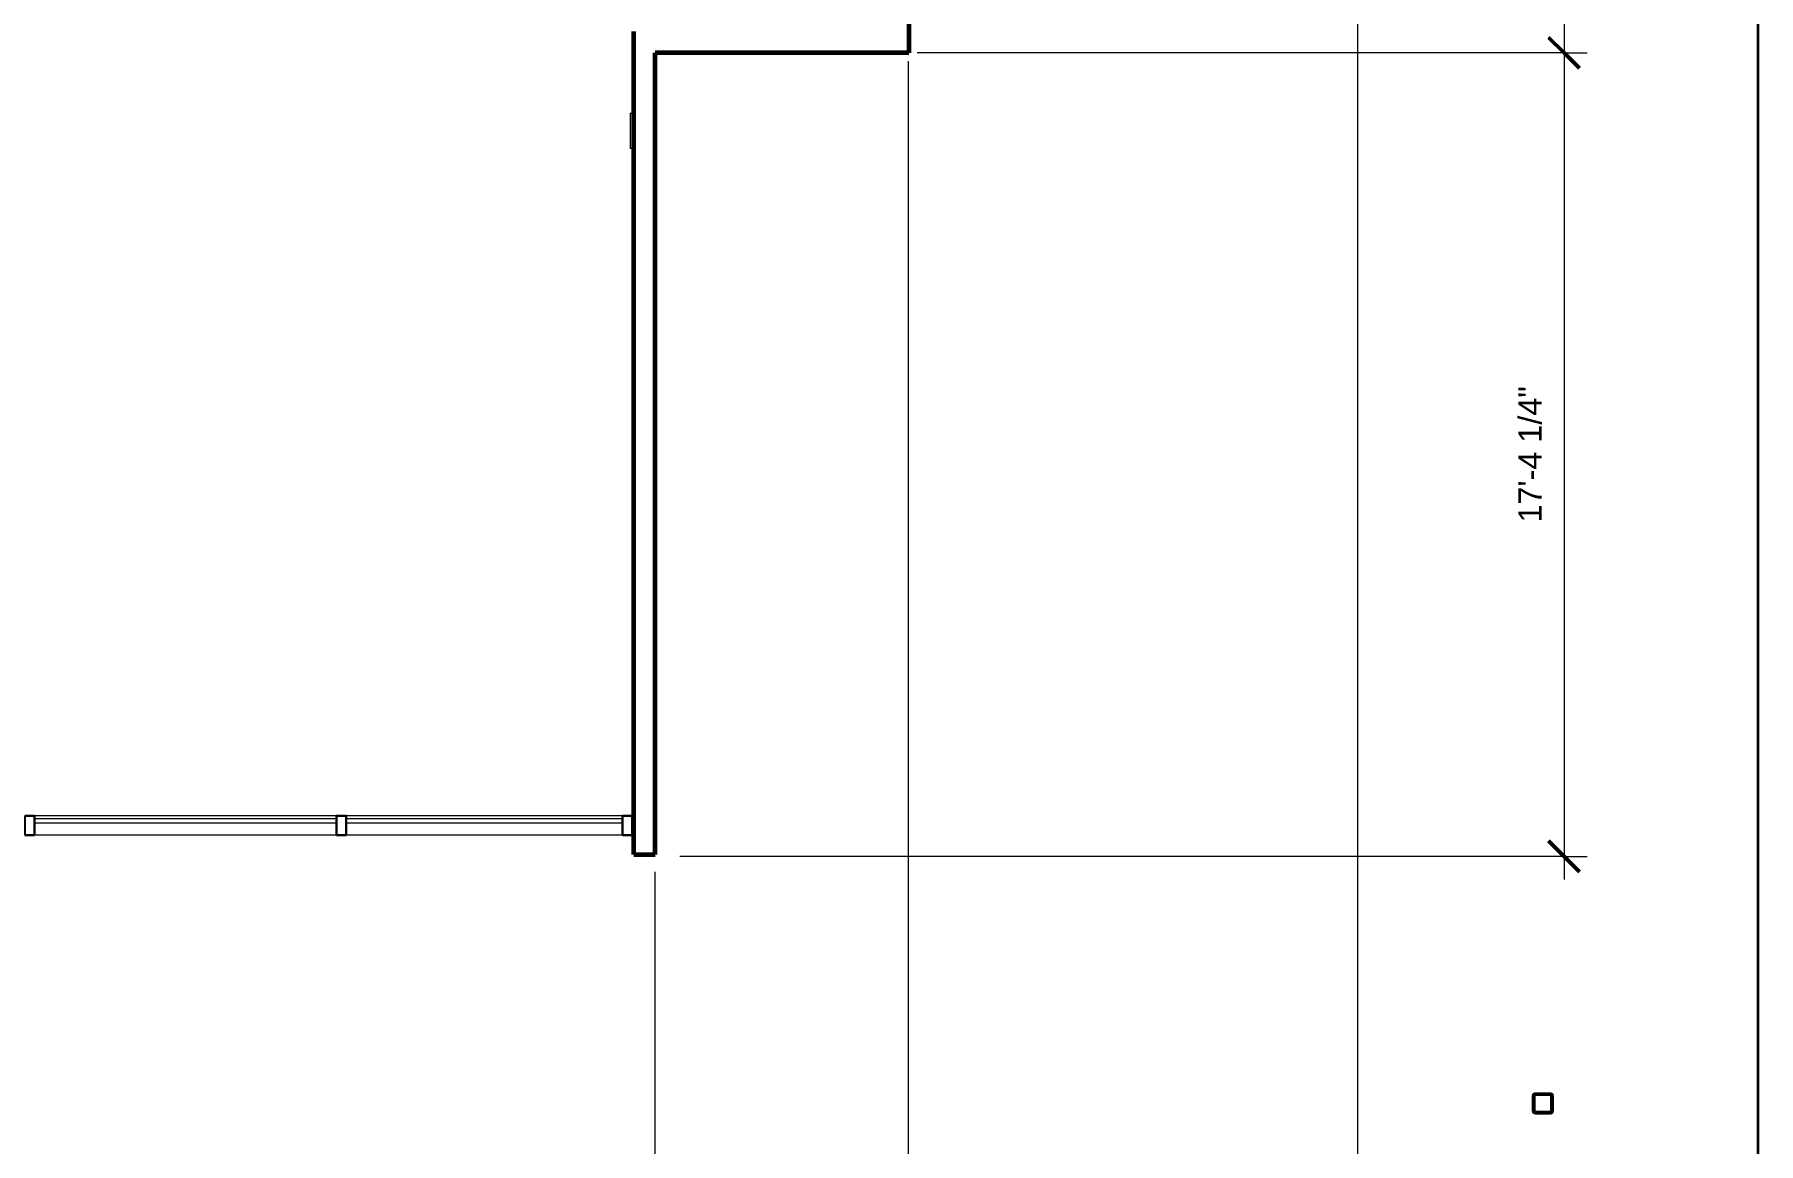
# Model space of a CAD drawing. Header units: inches. Extents: x -10318 to -7858, y -1627 to -453.
# Drawn here: x -9654.6 to -9208.1, y -1339.5 to -1052.2 of the extents above; entities that cross this region are included whole.
import ezdxf

# ---------------------------------------------------------------- set-up
doc = ezdxf.new("R2010")
doc.units = ezdxf.units.IN
doc.header["$MEASUREMENT"] = 0
for name, color, linetype, lineweight in [('A-ANNO-DIMS', 211, 'Continuous', 9), ('A-ANNO-DIMS-64', 211, 'Continuous', 9), ('A-DETL-MBND', 5, 'Continuous', 9), ('A-GLAZ-CURT', 52, 'Continuous', 9), ('A-GLAZ-CWMG', 51, 'Continuous', 9), ('A-WALL', 113, 'Continuous', 18), ('S-COLS', 52, 'Continuous', 9)]:
    doc.layers.add(name, color=color, linetype=linetype, lineweight=lineweight)
doc.styles.add('Arial', font='arial.ttf', dxfattribs={"height": 6})
doc.dimstyles.new('Linear_-_3_32__Arial', dxfattribs={"dimscale": 12, "dimtxt": 6.121556, "dimasz": 0.666667, "dimexe": 0.5, "dimexo": 0.333333, "dimgap": 0.333333, "dimtad": 1, "dimdec": 3, "dimrnd": 0.125, "dimzin": 3, "dimdsep": 46, "dimlunit": 4, "dimtxsty": 'Arial', "dimblk1": 'OBLIQUE', "dimblk2": 'OBLIQUE', "dimsah": 1, "dimcen": 0.09, "dimdle": 0.5, "dimazin": 0, "dimtfac": 1, "dimtdec": 4, "dimtix": 1, "dimtmove": 0, "dimatfit": 3, "dimfxl": 1, "dimtvp": 1, "dimtfill": 1, "dimfrac": 2, "dimtolj": 1, "dimtzin": 0, "dimarcsym": 2})

# ---------------------------------------------------------------- blocks, each defined once
blk = doc.blocks.new('System Panel - Glazed-7422252-3 Upper Dim')
at = {"layer": 'A-GLAZ-CURT', "lineweight": 18}
for p, q in [((39.12, 1.75), (-39.12, 1.75)), ((-39.12, 1.75), (-39.12, 0.75)), ((-39.12, 0.75), (39.12, 0.75)), ((39.12, 0.75), (39.12, 1.75))]:
    blk.add_line(p, q, dxfattribs=at)
blk = doc.blocks.new('Rectangular Mullion - 2_5_ x 5_ rectangular-7422250-3 Upper Dim')
at = {"layer": 'A-DETL-MBND'}
for p, q in [((-9576.38, -1254.66), (-9654.63, -1254.66)), ((-9576.38, -1259.66), (-9654.63, -1259.66))]:
    blk.add_line(p, q, dxfattribs=at)
blk = doc.blocks.new('Rectangular Mullion - 2_5_ x 5_ rectangular-7388211-3 Upper Dim')
at = {"layer": 'A-GLAZ-CWMG', "lineweight": 30}
for p, q in [((-1.25, 2.5), (1.25, 2.5)), ((-1.25, -2.5), (-1.25, 2.5)), ((1.25, 2.5), (1.25, -2.5)), ((1.25, -2.5), (-1.25, -2.5))]:
    blk.add_line(p, q, dxfattribs=at)
blk = doc.blocks.new('Rectangular Mullion - 2_5_ x 5_ rectangular-7388223-3 Upper Dim')
at = {"layer": 'A-GLAZ-CWMG', "lineweight": 30}
for p, q in [((-2.5, 2.5), (0, 2.5)), ((-2.5, -2.5), (-2.5, 2.5)), ((0, 2.5), (0, -2.5)), ((0, -2.5), (-2.5, -2.5))]:
    blk.add_line(p, q, dxfattribs=at)
blk = doc.blocks.new('Echo Hub - Google 10_ Nest-7145230-3 Upper Dim')
at = {"layer": 'A-DETL-MBND'}
for p, q in [((-4.59, 4.19), (-4.59, 4.69)), ((4.51, 4.69), (-4.59, 4.69)), ((4.51, 4.69), (4.51, 4.19)), ((-4.59, 4.19), (4.51, 4.19))]:
    blk.add_line(p, q, dxfattribs=at)
blk = doc.blocks.new('HSS-Hollow Structural Section-Column - HSS5X5X1_4-7615501-3 Upper Dim')
at = {"layer": 'S-COLS'}
h = blk.add_hatch(dxfattribs=at)
h.set_pattern_fill('FP_12', color=256, style=0, pattern_type=2)
h.set_pattern_definition([(45, (8712.086, 1319.74), (-6.335677, 6.335677), []), (45, (8712.086, 1329.34), (-6.335677, 6.335677), [])])
h.paths.add_polyline_path([(2.03, -2.5), (2.36, -2.36), (2.5, -2.03), (2.5, 2.03), (2.36, 2.36), (2.03, 2.5), (-2.03, 2.5), (-2.36, 2.36), (-2.5, 2.03), (-2.5, -2.03), (-2.36, -2.36), (-2.03, -2.5)])
h.paths.add_polyline_path([(2.03, -2.27), (-2.03, -2.27), (-2.2, -2.2), (-2.27, -2.03), (-2.27, 2.03), (-2.2, 2.2), (-2.03, 2.27), (2.03, 2.27), (2.2, 2.2), (2.27, 2.03), (2.27, -2.03), (2.2, -2.2)])
at = {"layer": 'S-COLS', "lineweight": 40}
for p, q in [((-2.5, 2.03), (-2.5, -2.03)), ((-2.27, -2.03), (-2.27, 2.03)), ((2.03, 2.5), (-2.03, 2.5)), ((-2.03, 2.27), (2.03, 2.27)), ((2.27, 2.03), (2.27, -2.03)), ((2.5, -2.03), (2.5, 2.03)), ((2.03, -2.27), (-2.03, -2.27)), ((-2.03, -2.5), (2.03, -2.5))]:
    blk.add_line(p, q, dxfattribs=at)
for centre, radius, start, end in [((-2.03, 2.03), 0.466, 90, 180), ((-2.03, 2.03), 0.233, 90, 180), ((2.03, 2.03), 0.466, 360, 90), ((2.03, 2.03), 0.233, 0, 90), ((-2.03, -2.03), 0.466, 180, 270), ((-2.03, -2.03), 0.233, 180, 270), ((2.03, -2.03), 0.466, 270, 360), ((2.03, -2.03), 0.233, 270, 360)]:
    blk.add_arc(centre, radius, start, end, dxfattribs=at)
blk = doc.blocks.new('System Panel - Glazed-7631239-3 Upper Dim')
at = {"layer": 'A-GLAZ-CURT', "lineweight": 18}
for p, q in [((35.76, 1.75), (-35.76, 1.75)), ((-35.76, 1.75), (-35.76, 0.75)), ((-35.76, 0.75), (35.76, 0.75)), ((35.76, 0.75), (35.76, 1.75))]:
    blk.add_line(p, q, dxfattribs=at)
blk = doc.blocks.new('Rectangular Mullion - 2_5_ x 5_ rectangular-7631238-3 Upper Dim')
at = {"layer": 'A-DETL-MBND'}
for p, q in [((-9502.35, -1254.66), (-9573.88, -1254.66)), ((-9502.35, -1259.66), (-9573.88, -1259.66))]:
    blk.add_line(p, q, dxfattribs=at)
blk = doc.blocks.new('DIMBLOCK2-3 Upper Dim')
at = {"layer": 'A-ANNO-DIMS-64', "lineweight": 50}
for p, q in [((-9258.47, -993.49), (-9262.47, -989.49)), ((-9258.47, -993.49), (-9254.47, -997.49)), ((-9258.47, -1056.95), (-9262.47, -1052.95)), ((-9258.47, -1056.95), (-9254.47, -1060.95))]:
    blk.add_line(p, q, dxfattribs=at)
at = {"layer": 'A-ANNO-DIMS-64'}
for p, q in [((-9258.47, -993.49), (-9315.6, -993.49)), ((-9258.47, -993.49), (-9258.47, -1056.95)), ((-9258.47, -993.49), (-9252.47, -993.49)), ((-9258.47, -1056.95), (-9426.02, -1056.95)), ((-9258.47, -1056.95), (-9252.47, -1056.95))]:
    blk.add_line(p, q, dxfattribs=at)
at = {"layer": 'A-ANNO-DIMS-64', "color": 0, "insert": (-9270.26, -1040.52), "char_height": 6, "width": 36.7293, "attachment_point": 1, "rotation": 90, "line_spacing_factor": 0.941778, "style": 'Arial', "bg_fill": 3, "box_fill_scale": 1.25, "bg_fill_color": 9, "bg_fill_true_color": 13158600, "bg_fill_transparency": 0}
blk.add_mtext('5\'-3 1/2"', dxfattribs=at)
blk = doc.blocks.new('_Oblique')
at = {"color": 0, "linetype": 'ByBlock', "lineweight": -2}
blk.add_line((-0.5, -0.5), (0.5, 0.5), dxfattribs=at)
blk = doc.blocks.new('DIMBLOCK3-3 Upper Dim')
at = {"layer": 'A-ANNO-DIMS-64', "lineweight": 50}
for p, q in [((-9258.47, -1056.95), (-9262.47, -1052.95)), ((-9258.47, -1056.95), (-9254.47, -1060.95)), ((-9258.47, -1265.13), (-9262.47, -1261.13)), ((-9258.47, -1265.13), (-9254.47, -1269.13))]:
    blk.add_line(p, q, dxfattribs=at)
at = {"layer": 'A-ANNO-DIMS-64'}
for p, q in [((-9258.47, -1056.95), (-9426.02, -1056.95)), ((-9258.47, -1056.95), (-9258.47, -1271.13)), ((-9258.47, -1056.95), (-9252.47, -1056.95)), ((-9258.47, -1265.13), (-9487.47, -1265.13)), ((-9258.47, -1265.13), (-9252.47, -1265.13))]:
    blk.add_line(p, q, dxfattribs=at)
at = {"layer": 'A-ANNO-DIMS-64', "color": 0, "insert": (-9270.26, -1178.65), "char_height": 6, "width": 42.267, "attachment_point": 1, "rotation": 90, "line_spacing_factor": 0.941778, "style": 'Arial', "bg_fill": 3, "box_fill_scale": 1.25, "bg_fill_color": 9, "bg_fill_true_color": 13158600, "bg_fill_transparency": 0}
blk.add_mtext('17\'-4 1/4"', dxfattribs=at)
blk = doc.blocks.new('DIMBLOCK4-3 Upper Dim')
at = {"layer": 'A-ANNO-DIMS-64'}
for p, q in [((-9428.21, -1419.02), (-9428.21, -1059.13)), ((-9493.85, -1419.02), (-9493.85, -1269.13)), ((-9499.85, -1419.02), (-9428.21, -1419.02)), ((-9493.85, -1419.02), (-9493.85, -1425.02)), ((-9428.21, -1419.02), (-9428.21, -1425.02))]:
    blk.add_line(p, q, dxfattribs=at)
at = {"layer": 'A-ANNO-DIMS-64', "lineweight": 50}
for p, q in [((-9493.85, -1419.02), (-9489.85, -1415.02)), ((-9428.21, -1419.02), (-9424.21, -1415.02)), ((-9493.85, -1419.02), (-9497.85, -1423.02)), ((-9428.21, -1419.02), (-9432.21, -1423.02))]:
    blk.add_line(p, q, dxfattribs=at)
at = {"layer": 'A-ANNO-DIMS-64', "color": 0, "insert": (-9476.33, -1407.23), "char_height": 6, "width": 36.7293, "attachment_point": 1, "line_spacing_factor": 0.941778, "style": 'Arial', "bg_fill": 3, "box_fill_scale": 1.25, "bg_fill_color": 9, "bg_fill_true_color": 13158600, "bg_fill_transparency": 0}
blk.add_mtext('5\'-5 5/8"', dxfattribs=at)
blk = doc.blocks.new('DIMBLOCK5-3 Upper Dim')
at = {"layer": 'A-ANNO-DIMS-64'}
for p, q in [((-9311.85, -1419.02), (-9311.85, -887.24)), ((-9428.21, -1419.02), (-9428.21, -1059.13)), ((-9428.21, -1419.02), (-9305.85, -1419.02)), ((-9428.21, -1419.02), (-9428.21, -1425.02)), ((-9311.85, -1419.02), (-9311.85, -1425.02))]:
    blk.add_line(p, q, dxfattribs=at)
at = {"layer": 'A-ANNO-DIMS-64', "lineweight": 50}
for p, q in [((-9428.21, -1419.02), (-9424.21, -1415.02)), ((-9311.85, -1419.02), (-9307.85, -1415.02)), ((-9428.21, -1419.02), (-9432.21, -1423.02)), ((-9311.85, -1419.02), (-9315.85, -1423.02))]:
    blk.add_line(p, q, dxfattribs=at)
at = {"layer": 'A-ANNO-DIMS-64', "color": 0, "insert": (-9385.33, -1407.23), "char_height": 6, "width": 36.7293, "attachment_point": 1, "line_spacing_factor": 0.941778, "style": 'Arial', "bg_fill": 3, "box_fill_scale": 1.25, "bg_fill_color": 9, "bg_fill_true_color": 13158600, "bg_fill_transparency": 0}
blk.add_mtext('9\'-8 3/8"', dxfattribs=at)

msp = doc.modelspace()

# ---------------------------------------------------------------- linework, layer by layer
at = {"layer": 'A-DETL-MBND'}
for p, q in [((-9208.341, -1626.4032), (-9208.341, -806.6532)), ((-9208.091, -806.4032), (-9208.091, -1626.6532))]:
    msp.add_line(p, q, dxfattribs=at)
at = {"layer": 'A-WALL', "lineweight": 60}
for p, q in [((-9428.2071, -993.2804), (-9428.2071, -1056.9467)), ((-9499.3499, -1264.6342), (-9499.3499, -1051.4467)), ((-9493.8499, -1264.6342), (-9493.8499, -1056.9467)), ((-9428.2071, -1056.9467), (-9493.8499, -1056.9467)), ((-9499.3499, -1264.6342), (-9493.8499, -1264.6342))]:
    msp.add_line(p, q, dxfattribs=at)

# ---------------------------------------------------------------- block references
at = {"layer": 'A-DETL-MBND', "rotation": 89.9999999999994}
msp.add_blockref('Echo Hub - Google 10_ Nest-7145230-3 Upper Dim', (-9495.6624, -1077.1342), dxfattribs=at)
at = {"layer": 'A-DETL-MBND'}
for name in ['Rectangular Mullion - 2_5_ x 5_ rectangular-7422250-3 Upper Dim', 'Rectangular Mullion - 2_5_ x 5_ rectangular-7631238-3 Upper Dim']:
    msp.add_blockref(name, (0, 0), dxfattribs=at)
at = {"layer": 'A-GLAZ-CURT'}
for name, p in [('System Panel - Glazed-7422252-3 Upper Dim', (-9615.5022, -1257.163)), ('System Panel - Glazed-7631239-3 Upper Dim', (-9538.1136, -1257.163))]:
    msp.add_blockref(name, p, dxfattribs=at)
at = {"layer": 'A-GLAZ-CWMG', "extrusion": (0, 0, -1), "rotation": 180}
for name, p in [('Rectangular Mullion - 2_5_ x 5_ rectangular-7388211-3 Upper Dim', (9655.8771, -1257.163)), ('Rectangular Mullion - 2_5_ x 5_ rectangular-7388211-3 Upper Dim', (9575.1274, -1257.163)), ('Rectangular Mullion - 2_5_ x 5_ rectangular-7388223-3 Upper Dim', (9499.8499, -1257.163))]:
    msp.add_blockref(name, p, dxfattribs=at)
at = {"layer": 'S-COLS', "lineweight": 40}
msp.add_blockref('HSS-Hollow Structural Section-Column - HSS5X5X1_4-7615501-3 Upper Dim', (-9263.962, -1329.1392), dxfattribs=at)

# ---------------------------------------------------------------- next in the draw order: dimensions: what is measured, and where the dimension line sits
at = {"layer": 'A-ANNO-DIMS'}
dim = msp.add_linear_dim(base=(-9258.4729, -1056.9467), p1=(-9319.5999, -993.4877), p2=(-9430.0196, -1056.9467), angle=90, dimstyle='Linear_-_3_32__Arial', override={"dimpost": '<>', "dimfxl": 127.35599}, dxfattribs=at)
dim.commit()
dim.dimension.update_dxf_attribs({"geometry": 'DIMBLOCK2-3 Upper Dim', "text_midpoint": (-9265.5773, -1025.2172)})

# ---------------------------------------------------------------- next in the draw order: dimensions: what is measured, and where the dimension line sits
dim = msp.add_linear_dim(base=(-9258.4728911068, -1265.1341782524), p1=(-9430.0195946726, -1056.9466782524), p2=(-9491.4749265641, -1265.1341782524), angle=90, dimstyle='Linear_-_3_32__Arial', override={"dimpost": '<>', "dimfxl": 217.068637}, dxfattribs=at)
dim.commit()
dim.dimension.update_dxf_attribs({"geometry": 'DIMBLOCK3-3 Upper Dim', "text_midpoint": (-9265.5752103609, -1161.0404282524)})

# ---------------------------------------------------------------- next in the draw order: dimensions: what is measured, and where the dimension line sits
dim = msp.add_linear_dim(base=(-9428.2071, -1419.0183), p1=(-9493.8499, -1265.1342), p2=(-9428.2071, -1055.1342), dimstyle='Linear_-_3_32__Arial', override={"dimpost": '<>', "dimfxl": 220.020411}, dxfattribs=at)
dim.commit()
dim.dimension.update_dxf_attribs({"geometry": 'DIMBLOCK4-3 Upper Dim', "text_midpoint": (-9461.0285, -1411.916)})

# ---------------------------------------------------------------- next in the draw order: dimensions: what is measured, and where the dimension line sits
dim = msp.add_linear_dim(base=(-9311.8499, -1419.0183), p1=(-9428.2071, -1055.1342), p2=(-9311.8499, -883.2391), dimstyle='Linear_-_3_32__Arial', override={"dimpost": '<>', "dimfxl": 207.573878}, dxfattribs=at)
dim.commit()
dim.dimension.update_dxf_attribs({"geometry": 'DIMBLOCK5-3 Upper Dim', "text_midpoint": (-9370.0285, -1411.9139)})

doc.saveas('drawing.dxf')
